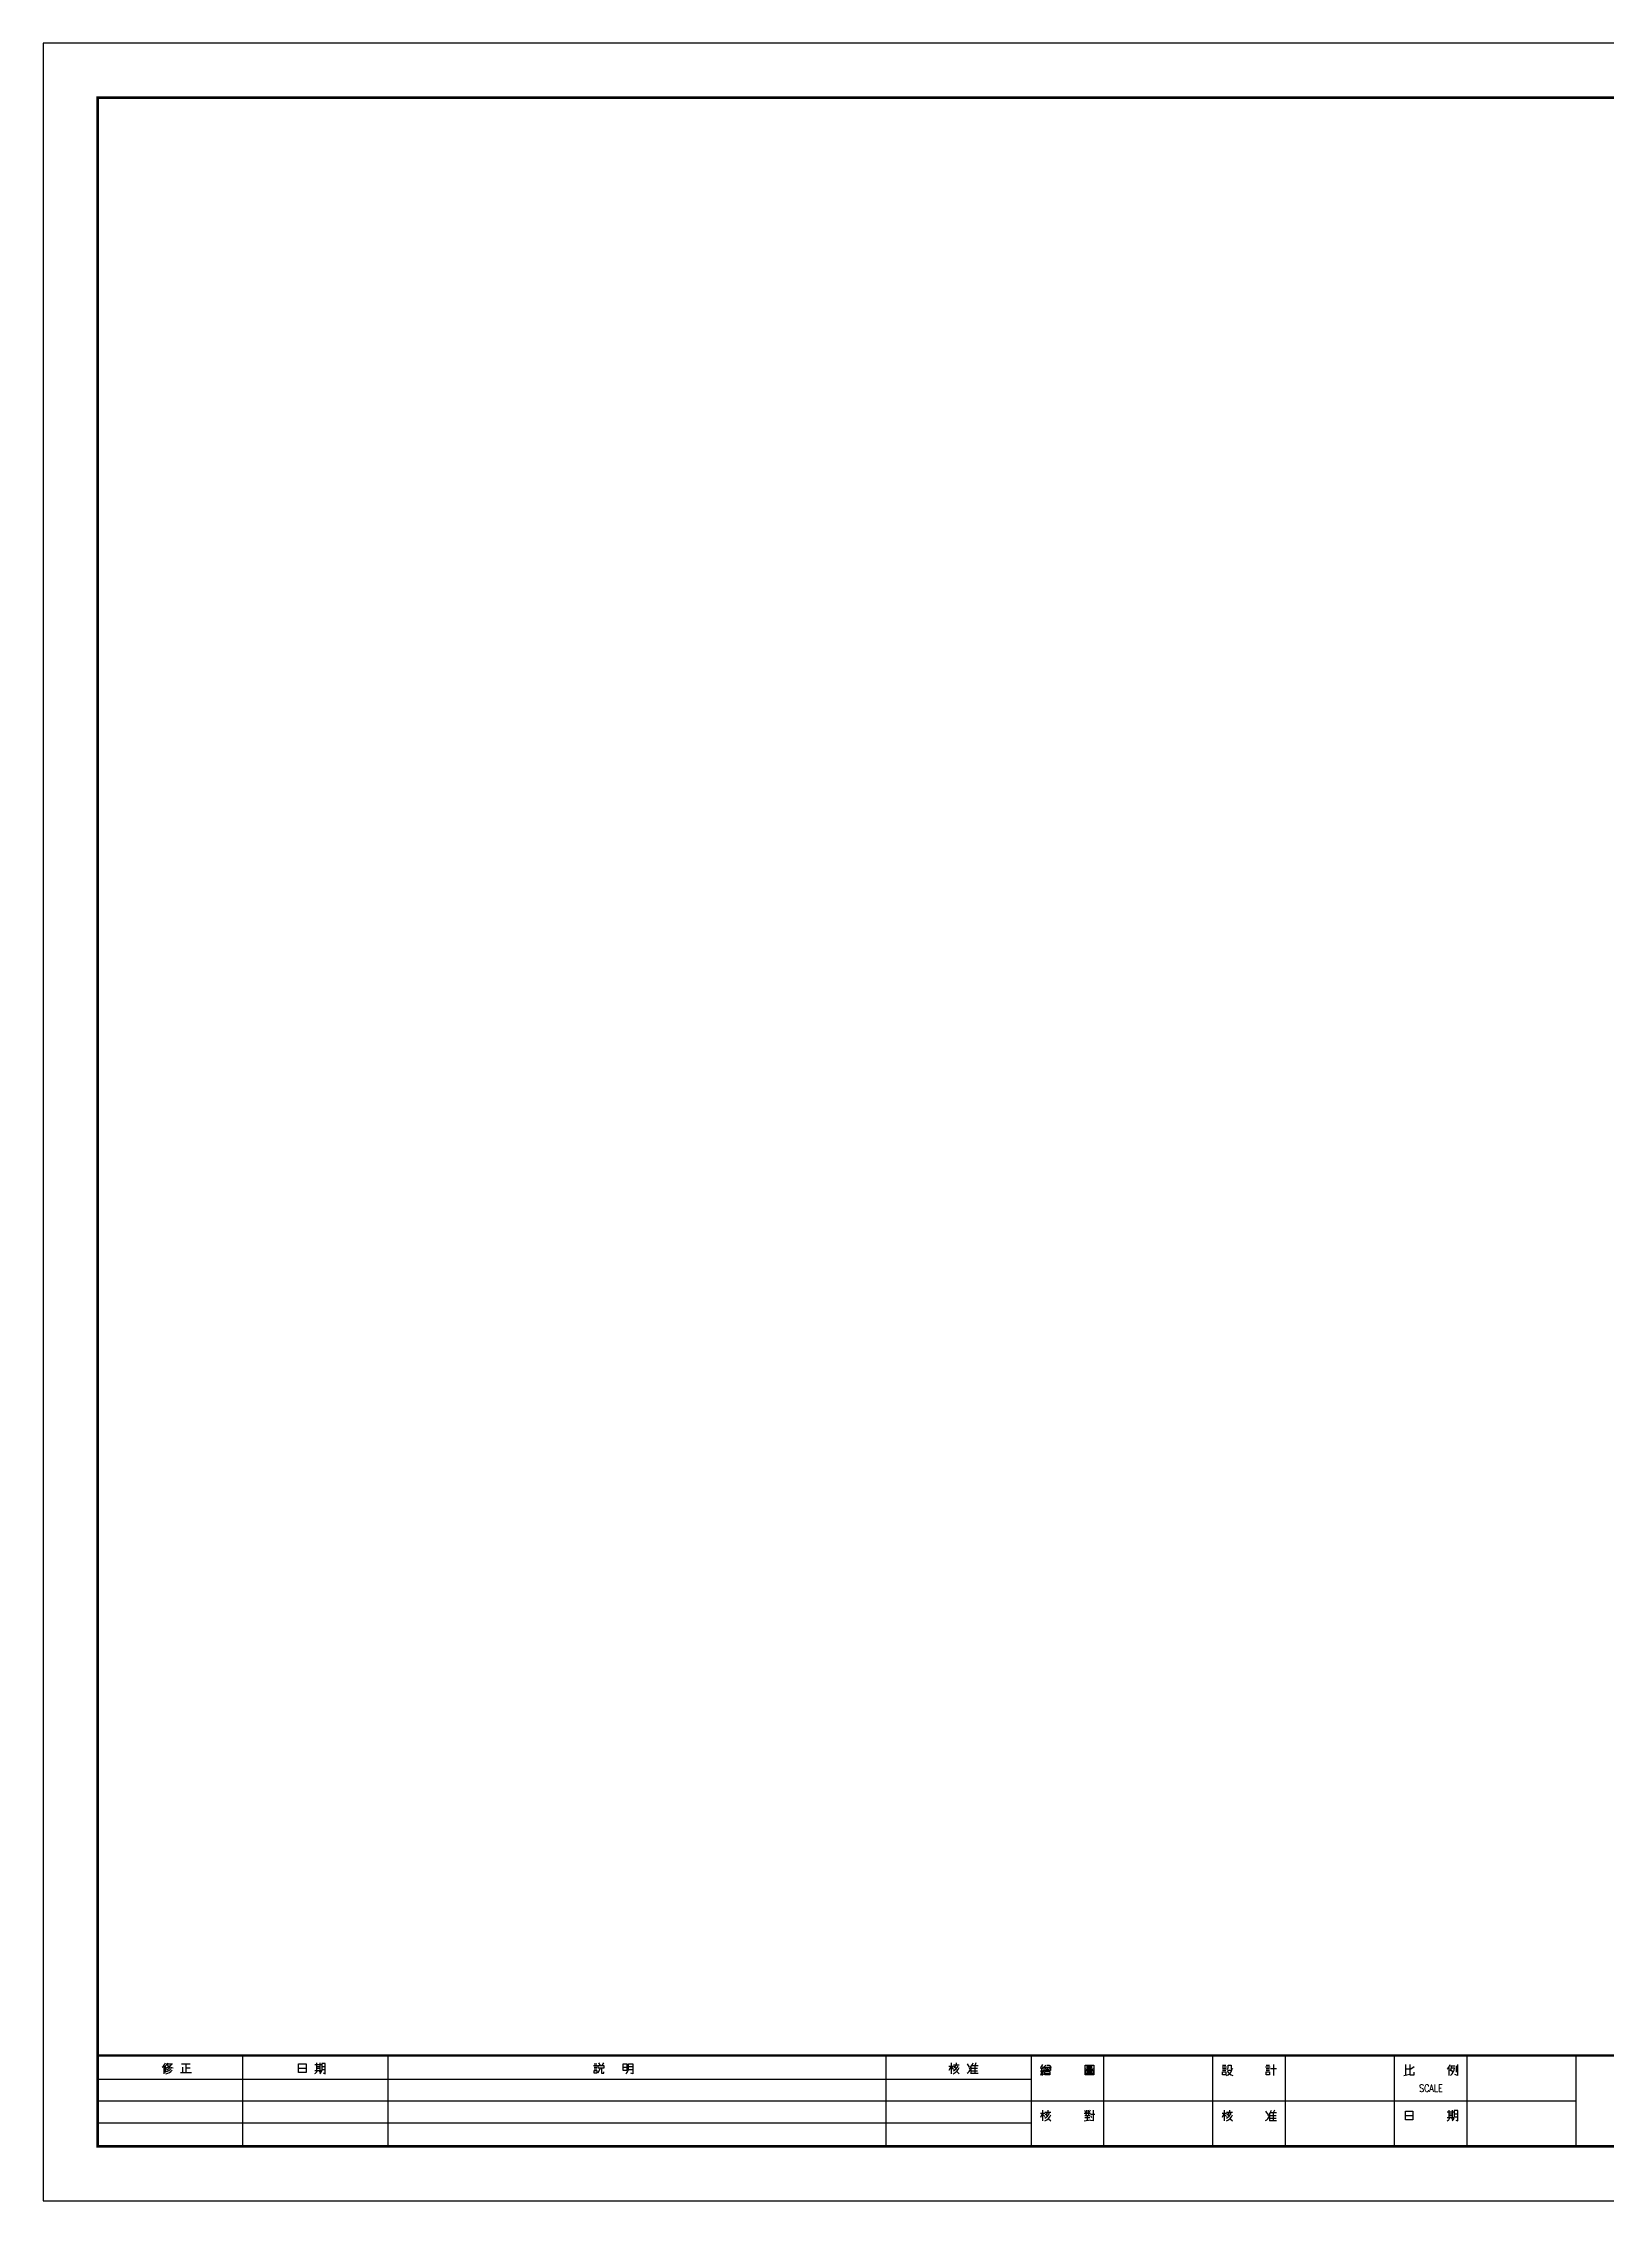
# Model space of a CAD drawing. Header units: centimetres. Extents: x 0 to 841, y 0 to 594.
# Drawn here: x 0 to 430, y 0 to 594 of the extents above; entities that cross this region are included whole.
import ezdxf
from ezdxf.enums import TextEntityAlignment as Align

# ---------------------------------------------------------------- set-up
doc = ezdxf.new("R2010")
doc.units = ezdxf.units.CM
doc.header["$LTSCALE"] = 1.8
doc.layers.get('0').update_dxf_attribs({"linetype": 'CONTINUOUS'})
doc.layers.add('輪廓', color=7, linetype='CONTINUOUS')
doc.styles.add('ARCHDIM', font='SIMPLEX', dxfattribs={"width": 0.8})

msp = doc.modelspace()

# ---------------------------------------------------------------- linework, layer by layer
for p, q in [((841, 594), (0, 594)), ((0, 594), (0, 0)), ((15, 40), (826, 40)), ((33.24, 37.22), (33.24, 35)), ((33.59, 37.1), (33.59, 35.3)), ((34.16, 37.7), (35.64, 37.7)), ((38.09, 37.7), (40.49, 37.7)), ((38.39, 36.8), (38.39, 35.3)), ((39.29, 37.7), (39.29, 35.3)), ((39.29, 36.65), (40.44, 36.65)), ((55, 15), (55, 40)), ((70.25, 37.7), (72.35, 37.7)), ((70.25, 35.3), (70.25, 37.7)), ((70.25, 36.5), (72.35, 36.5)), ((72.35, 37.7), (72.35, 35.3)), ((74.8, 37.55), (76.6, 37.55)), ((74.8, 35.9), (76.6, 35.9)), ((75.25, 38), (75.25, 35.9)), ((75.25, 37), (76.15, 37)), ((75.25, 36.5), (76.15, 36.5)), ((76, 35.75), (76.25, 35.3)), ((76.15, 38), (76.15, 35.9)), ((77.65, 37.85), (76.7, 37.85)), ((76.7, 37.85), (76.7, 35.9)), ((76.7, 37), (77.65, 37)), ((76.7, 36.15), (77.65, 36.15)), ((77.65, 35), (77.65, 37.85)), ((95, 15), (95, 40)), ((151.5, 37.25), (152.55, 37.25)), ((151.7, 37.7), (152.4, 37.7)), ((151.7, 36.8), (152.4, 36.8)), ((151.7, 36.35), (152.4, 36.35)), ((151.7, 35.9), (152.4, 35.9)), ((151.7, 35.15), (151.7, 35.9)), ((152.4, 35.9), (152.4, 35.15)), ((153.35, 36.5), (152.7, 35.15)), ((152.8, 37.25), (154.3, 37.25)), ((152.8, 36.5), (152.8, 37.25)), ((154.3, 36.5), (152.8, 36.5)), ((152.9, 38), (153.3, 37.25)), ((153.7, 36.5), (153.7, 35.15)), ((154.2, 38), (153.8, 37.25)), ((154.3, 37.25), (154.3, 36.5)), ((159.65, 37.7), (160.7, 37.7)), ((159.65, 35.9), (159.65, 37.7)), ((159.65, 36.8), (160.7, 36.8)), ((160.7, 35.9), (159.65, 35.9)), ((160.7, 37.7), (160.7, 35.9)), ((161.1, 36.2), (161.1, 37.7)), ((161.1, 37.7), (162.35, 37.7)), ((161.1, 36.95), (162.35, 36.95)), ((161.1, 36.2), (162.35, 36.2)), ((162.35, 37.7), (162.35, 35)), ((232, 15), (232, 40)), ((249.33, 37.1), (250.53, 37.1)), ((249.93, 37.1), (249.33, 35.9)), ((249.93, 38), (249.93, 35)), ((249.93, 36.9), (250.53, 36.2)), ((250.53, 37.4), (252.18, 37.4)), ((250.63, 37), (251.33, 36.4)), ((251.33, 37.4), (250.83, 36.8)), ((251.33, 38), (251.33, 37.4)), ((251.48, 35.65), (252.18, 35)), ((254.33, 37.7), (254.93, 36.8)), ((255.38, 36.89), (255.38, 35)), ((255.38, 36.5), (257.18, 36.5)), ((255.38, 35.8), (257.18, 35.8)), ((257.33, 37.2), (255.58, 37.2)), ((256.73, 38), (256.43, 37.2)), ((256.43, 37.2), (256.43, 35.15)), ((272, 15), (272, 40)), ((275.1, 37.5), (274.5, 36.6)), ((274.5, 36.6), (274.95, 36.3)), ((274.5, 35.7), (275.25, 35.7)), ((275.3, 36.85), (274.58, 35.7)), ((274.95, 35.7), (274.95, 34.5)), ((275.2, 36.05), (275.4, 35.4)), ((275.35, 36.7), (276, 37.35)), ((275.55, 36.8), (277.3, 36.8)), ((275.55, 35.85), (275.55, 36.8)), ((277.3, 35.85), (275.55, 35.85)), ((275.8, 36.6), (276.2, 36)), ((276.3, 37.35), (276.9, 37.35)), ((276.4, 36.8), (276.4, 35.85)), ((277, 36.6), (276.6, 36)), ((276.9, 37.35), (277.5, 36.7)), ((277.3, 36.8), (277.3, 35.85)), ((286.8, 37.35), (289.2, 37.35)), ((286.8, 34.65), (286.8, 37.35)), ((286.8, 36.3), (289.2, 36.3)), ((287.1, 36), (288.9, 36)), ((287.1, 34.95), (287.1, 36)), ((287.4, 37.05), (288.6, 37.05)), ((287.4, 36.6), (287.4, 37.05)), ((288.6, 36.6), (287.4, 36.6)), ((287.55, 35.7), (288.45, 35.7)), ((287.55, 35.25), (287.55, 35.7)), ((288, 36.6), (288, 36.3)), ((288.45, 35.7), (288.45, 35.25)), ((288.6, 37.05), (288.6, 36.6)), ((288.9, 36), (288.9, 34.95)), ((289.2, 37.35), (289.2, 34.65)), ((292, 15), (292, 40)), ((322, 15), (322, 40)), ((324.5, 36.9), (325.7, 36.9)), ((324.65, 37.35), (325.55, 37.35)), ((324.65, 36.45), (325.55, 36.45)), ((324.65, 36), (325.55, 36)), ((326, 36), (327.2, 36)), ((326.15, 36.6), (326.15, 37.35)), ((326.15, 37.35), (327.05, 37.35)), ((327.05, 37.35), (327.05, 36.3)), ((327.05, 36.3), (327.4, 36.3)), ((327.4, 36.3), (327.45, 36.55)), ((336.5, 36.9), (337.7, 36.9)), ((336.65, 37.35), (337.55, 37.35)), ((336.65, 36.45), (337.55, 36.45)), ((336.65, 36), (337.55, 36)), ((337.8, 36.45), (339.5, 36.45)), ((338.7, 37.5), (338.7, 34.5)), ((342, 15), (342, 40)), ((372, 15), (372, 40)), ((374.95, 37.5), (374.95, 34.61)), ((374.95, 36.3), (376, 36.3)), ((376.15, 37.5), (376.15, 34.65)), ((377.4, 36.9), (376.15, 36.05)), ((386.9, 36.73), (386.9, 34.5)), ((387.4, 37.2), (388.6, 37.2)), ((387.5, 36.05), (388, 35.4)), ((387.55, 36.6), (388.5, 36.6)), ((388.9, 37.2), (388.9, 35.4)), ((389.3, 37.5), (389.3, 34.5)), ((392, 15), (392, 40)), ((422, 15), (422, 40)), ((15, 33.5), (272, 33.5)), ((37.79, 35.3), (40.79, 35.3)), ((72.35, 35.3), (70.25, 35.3)), ((77.1, 35.2), (77.65, 35)), ((152.4, 35.15), (151.7, 35.15)), ((153.7, 35.15), (154.3, 35.15)), ((154.3, 35.15), (154.3, 35.5)), ((162.35, 35), (161.75, 35.15)), ((255.38, 35.15), (257.33, 35.15)), ((274.8, 35.4), (274.5, 34.5)), ((275.1, 35.4), (275.25, 34.65)), ((275.7, 35.6), (277.1, 35.6)), ((275.7, 34.65), (275.7, 35.6)), ((275.7, 35.1), (277.1, 35.1)), ((277.1, 34.65), (275.7, 34.65)), ((277.1, 35.6), (277.1, 34.65)), ((289.2, 34.65), (286.8, 34.65)), ((288.9, 34.95), (287.1, 34.95)), ((288.45, 35.25), (287.55, 35.25)), ((324.65, 35.55), (325.55, 35.55)), ((324.65, 34.65), (324.65, 35.55)), ((325.55, 34.65), (324.65, 34.65)), ((325.55, 35.55), (325.55, 34.65)), ((336.65, 35.55), (337.55, 35.55)), ((336.65, 34.65), (336.65, 35.55)), ((337.55, 34.65), (336.65, 34.65)), ((337.55, 35.55), (337.55, 34.65)), ((374.5, 34.5), (376.15, 34.9)), ((376.15, 34.65), (377.4, 34.65)), ((377.4, 34.65), (377.4, 35.4)), ((389.3, 34.5), (388.6, 34.8)), ((15, 27.5), (422, 27.5)), ((275.1, 24.1), (274.5, 22.9)), ((274.5, 24.1), (275.7, 24.1)), ((275.1, 25), (275.1, 22)), ((275.1, 23.9), (275.7, 23.2)), ((275.7, 24.4), (277.35, 24.4)), ((275.8, 24), (276.5, 23.4)), ((276.5, 24.4), (276, 23.8)), ((276.5, 25), (276.5, 24.4)), ((286.5, 24.15), (288.3, 24.15)), ((286.65, 25), (287, 24.25)), ((286.9, 24.15), (287.15, 23.5)), ((287.2, 25), (287.2, 24.15)), ((287.6, 25), (287.6, 24.15)), ((287.9, 24.15), (287.65, 23.5)), ((288.15, 25), (287.8, 24.25)), ((288.3, 23.9), (289.5, 23.9)), ((289.05, 25), (289.05, 22)), ((324.5, 24.1), (325.7, 24.1)), ((325.1, 24.1), (324.5, 22.9)), ((325.1, 25), (325.1, 22)), ((325.1, 23.9), (325.7, 23.2)), ((325.7, 24.4), (327.35, 24.4)), ((325.8, 24), (326.5, 23.4)), ((326.5, 24.4), (326, 23.8)), ((326.5, 25), (326.5, 24.4)), ((336.5, 24.7), (337.1, 23.8)), ((337.55, 23.89), (337.55, 22)), ((339.5, 24.2), (337.75, 24.2)), ((338.9, 25), (338.6, 24.2)), ((338.6, 24.2), (338.6, 22.15)), ((374.95, 24.7), (377.05, 24.7)), ((374.95, 22.3), (374.95, 24.7)), ((377.05, 24.7), (377.05, 22.3)), ((386.5, 24.55), (388.3, 24.55)), ((386.95, 25), (386.95, 22.9)), ((386.95, 24), (387.85, 24)), ((387.85, 25), (387.85, 22.9)), ((389.35, 24.85), (388.4, 24.85)), ((388.4, 24.85), (388.4, 22.9)), ((388.4, 24), (389.35, 24)), ((389.35, 22), (389.35, 24.85)), ((15, 21.5), (272, 21.5)), ((276.65, 22.65), (277.35, 22)), ((286.5, 22), (288.3, 22.3)), ((286.7, 23.5), (288.1, 23.5)), ((286.7, 22.9), (288.1, 22.9)), ((287.4, 23.5), (287.4, 22.15)), ((288.3, 23.5), (288.55, 22.9)), ((289.05, 22), (288.3, 22.15)), ((326.65, 22.65), (327.35, 22)), ((337.55, 23.5), (339.35, 23.5)), ((337.55, 22.8), (339.35, 22.8)), ((337.55, 22.15), (339.5, 22.15)), ((374.95, 23.5), (377.05, 23.5)), ((377.05, 22.3), (374.95, 22.3)), ((386.5, 22.9), (388.3, 22.9)), ((386.95, 23.5), (387.85, 23.5)), ((387.7, 22.75), (387.95, 22.3)), ((388.4, 23.15), (389.35, 23.15)), ((388.8, 22.2), (389.35, 22)), ((0, 0), (841, 0))]:
    msp.add_line(p, q)
for centre, radius, start, end in [((31.24, 38.9), 2.61, 306.43086, 339.82935), ((33.08, 38.36), 1.27, 299.09117, 343.58922), ((32.16, 40.8), 4.55, 291.04259, 317.1118), ((33.35, 38.01), 1.96, 283.04586, 321.89653), ((33.11, 38.34), 3.41, 281.51262, 315.47865), ((33.5, 37.72), 2.14, 279.18397, 322.11736), ((36.02, 39.1), 2.51, 218.17292, 264.8358), ((74.4, 36), 1.03, 292.83365, 345.96376), ((75.15, 36.23), 1.59, 309.18592, 347.95495), ((159.27, 36.51), 1.86, 305.60042, 350.38881), ((249.13, 38.5), 3.04, 297.40758, 332.59242), ((249.25, 37.89), 3.16, 293.83204, 337.87815), ((253.39, 36.79), 1.93, 299.11528, 342.3059), ((252.25, 39.3), 3.95, 312.68887, 340.76136), ((325.15, 36.55), 2.12, 285.01836, 344.98164), ((325.82, 36.63), 0.334, 258.50344, 355.23636), ((327.8, 36.36), 1.89, 197.33704, 260.8342), ((384.66, 38.2), 2.68, 313.24856, 344.82393), ((385.26, 37.16), 2.44, 324.60655, 0.91053), ((384.76, 37.22), 3.79, 314.12085, 350.5872), ((274.3, 25.5), 3.04, 297.40758, 332.59242), ((324.3, 25.5), 3.04, 297.40758, 332.59242), ((334.42, 26.3), 3.95, 312.68887, 340.76136), ((274.42, 24.89), 3.16, 293.83204, 337.87815), ((324.42, 24.89), 3.16, 293.83204, 337.87815), ((335.56, 23.79), 1.93, 299.11528, 342.3059), ((386.1, 23), 1.03, 292.83365, 345.96376), ((386.85, 23.23), 1.59, 309.18592, 347.95495)]:
    msp.add_arc(centre, radius, start, end)
at = {"layer": '輪廓', "const_width": 0.7}
msp.add_lwpolyline([(15, 15), (826, 15), (826, 579), (15, 579)], close=True, dxfattribs=at)
msp.add_lwpolyline([(15, 40), (826, 40)], dxfattribs=at)

# ---------------------------------------------------------------- texts
at = {"style": 'ARCHDIM', "width": 0.8}
msp.add_text('SCALE', height=2, dxfattribs=at).set_placement((382, 30), align=Align.CENTER)

doc.saveas('drawing.dxf')
